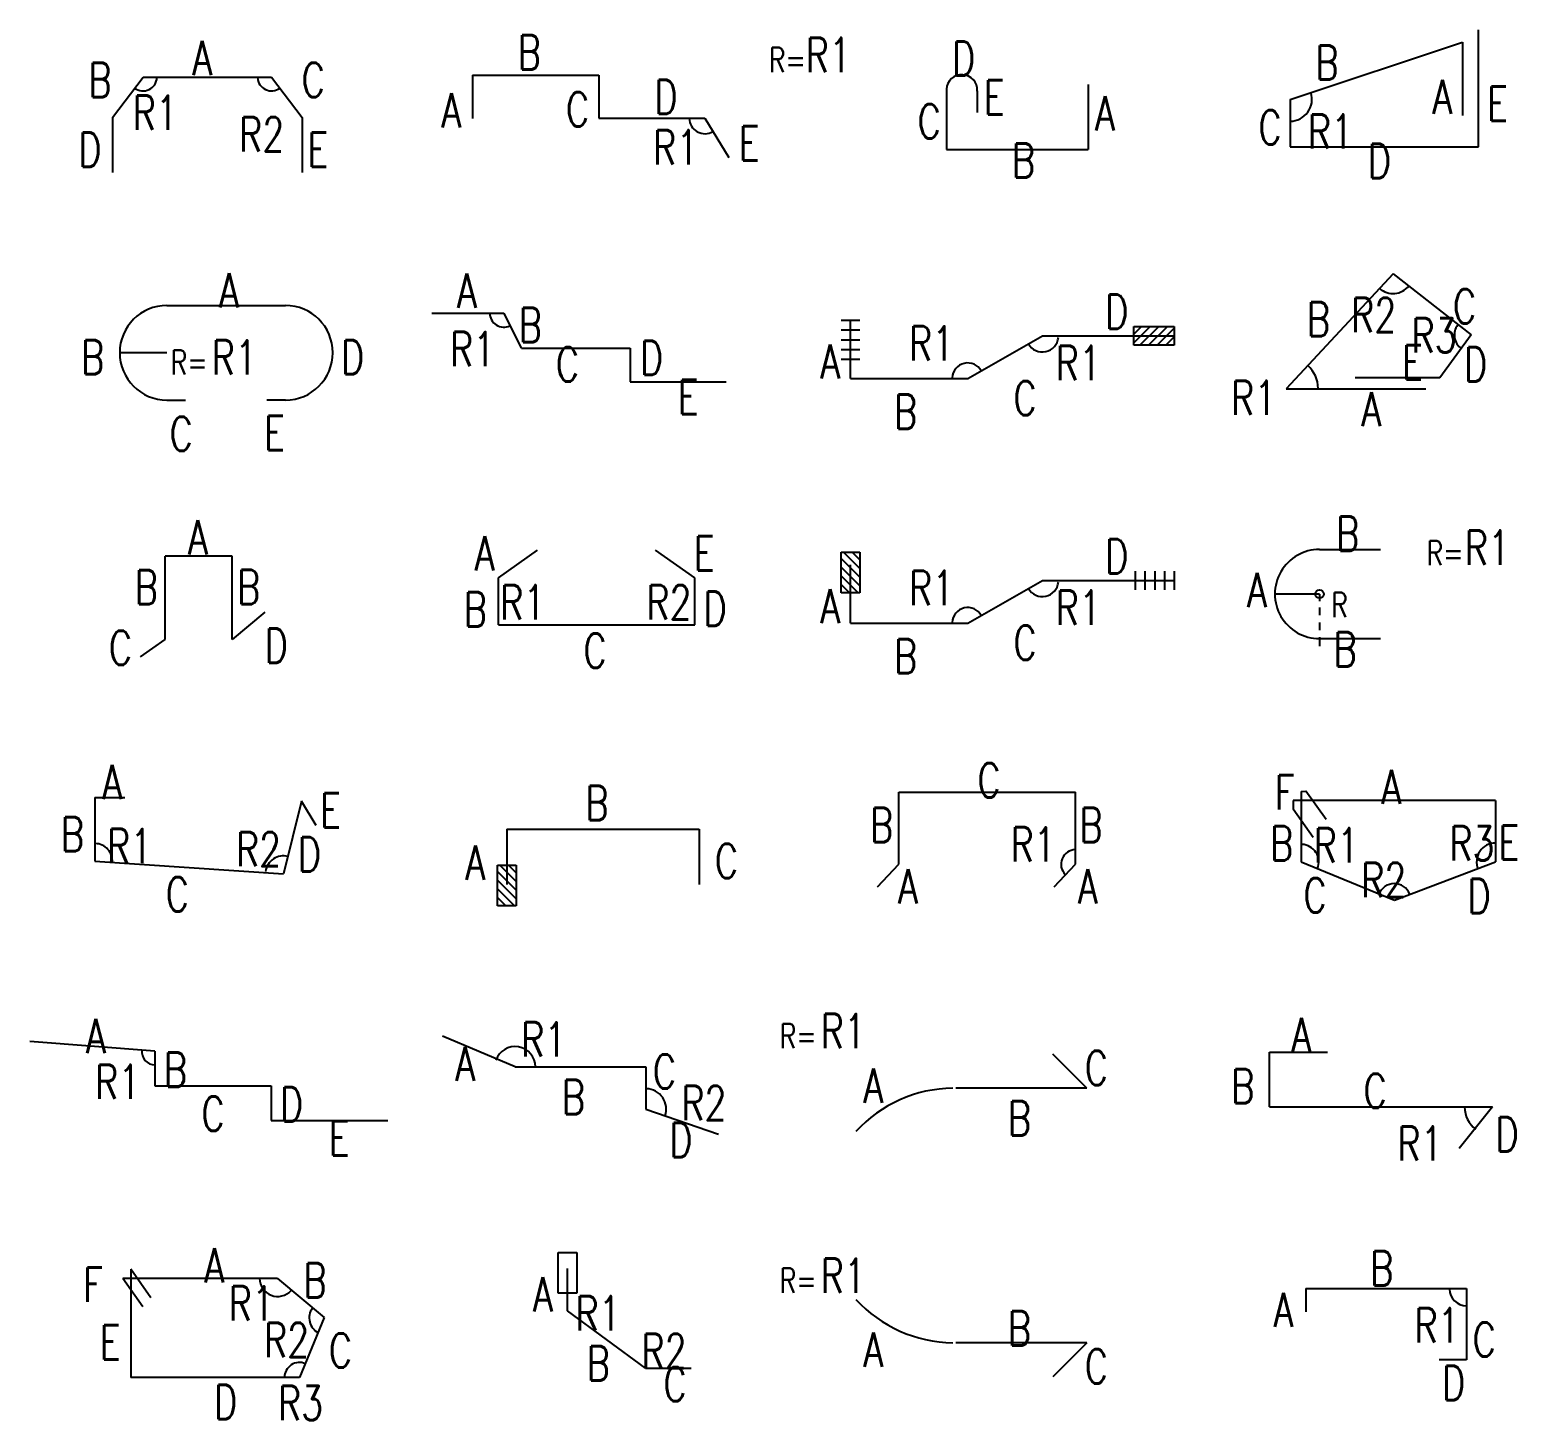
# Model space of a CAD drawing. Header units: millimetres. Extents: x -0.4 to 11.6, y -0.2 to 49.8.
# Drawn here: x 2.832 to 5.873, y 27.808 to 30.651 of the extents above; entities that cross this region are included whole.
import ezdxf
from ezdxf.enums import TextEntityAlignment as Align

# ---------------------------------------------------------------- set-up
doc = ezdxf.new("R2010")
doc.units = ezdxf.units.MM
for name, color, linetype in [('DIM', 7, 'Continuous'), ('SHOP', 2, 'Continuous'), ('TEXT', 3, 'Continuous'), ('TEXTSHOP', 3, 'Continuous')]:
    doc.layers.add(name, color=color, linetype=linetype)
doc.styles.add('ROMANS', font='romans.shx', dxfattribs={"width": 0.75, "bigfont": 'whgtxt.shx'})

# ---------------------------------------------------------------- blocks, each defined once
blk = doc.blocks.new('SSBAR_SHP_457')
at = {"color": 0}
for centre, radius, start, end in [((0.1389, 0.0984), 0.0371, 180.3407, 318.1311), ((0.2376, 0.0177), 0.0341, 144.6427, 242.8283), ((0.1835, -0.1042), 0.0307, 66.6199, 180)]:
    blk.add_arc(centre, radius, start, end, dxfattribs=at)
at = {"layer": 'SHOP', "color": 2}
for p, q in [((-0.1366, 0.0403), (-0.1778, 0.0984)), ((0.1389, 0.0984), (-0.1778, 0.0984)), ((-0.1614, 0.1169), (-0.1614, -0.1042)), ((-0.1202, 0.0588), (-0.1614, 0.1169)), ((0.1389, 0.0984), (0.2338, 0.0182)), ((0.2338, 0.0182), (0.1835, -0.1042)), ((0.1835, -0.1042), (-0.1614, -0.1042))]:
    blk.add_line(p, q, dxfattribs=at)
at = {"layer": 'TEXTSHOP', "color": 4, "style": 'ROMANS', "width": 0.75}
blk.add_attdef('A', text='', height=0.07, dxfattribs=at).set_placement((0.0096, 0.0898), align=Align.CENTER)
for tag, p in [('B', (0.1916, 0.0595)), ('F', (-0.2585, 0.0503)), ('C', (0.2437, -0.084)), ('R3', (0.1395, -0.1916))]:
    blk.add_attdef(tag, p, '', height=0.07, dxfattribs=at)
for tag, p in [('R1', (0.1314, 0.0122)), ('E', (-0.1819, -0.0675)), ('R2', (0.2032, -0.0625)), ('D', (0.0563, -0.1891))]:
    blk.add_attdef(tag, text='', height=0.07, dxfattribs=at).set_placement(p, align=Align.RIGHT)
blk = doc.blocks.new('SSBAR_SHP_458')
at = {"color": 2}
for p, q in [((-0.1118, -0.0081), (0.1255, -0.0081)), ((0.1255, -0.0788), (0.3642, -0.0788))]:
    blk.add_line(p, q, dxfattribs=at)
at = {"color": 0}
blk.add_arc((-0.1123, 0.0612), 0.0264, 171.1078, 270.7414, dxfattribs=at)
at = {"layer": 'SHOP', "color": 2}
for p, q in [((-0.1118, 0.0626), (-0.3678, 0.0823)), ((-0.1118, 0.0626), (-0.1118, -0.0081)), ((0.1255, -0.0081), (0.1255, -0.0788))]:
    blk.add_line(p, q, dxfattribs=at)
at = {"layer": 'TEXTSHOP', "color": 4, "style": 'ROMANS', "width": 0.75}
for tag, p in [('A', (-0.2123, 0.0587)), ('R1', (-0.1419, -0.0349))]:
    blk.add_attdef(tag, text='', height=0.07, dxfattribs=at).set_placement(p, align=Align.RIGHT)
for tag, p in [('B', (-0.0937, -0.0102)), ('D', (0.1436, -0.0809))]:
    blk.add_attdef(tag, p, '', height=0.07, dxfattribs=at)
for tag, p in [('C', (0.0066, -0.1002)), ('E', (0.2651, -0.1506))]:
    blk.add_attdef(tag, text='', height=0.07, dxfattribs=at).set_placement(p, align=Align.CENTER)
blk = doc.blocks.new('SSBAR_SHP_459')
at = {"color": 2}
for p, q in [((-0.2347, 0.0816), (-0.1735, 0.0816)), ((0.2175, 0.0239), (0.1874, 0.0736))]:
    blk.add_line(p, q, dxfattribs=at)
at = {"color": 0}
for centre, radius, start, end in [((-0.2347, -0.0486), 0.0358, 354.4453, 88.993), ((0.1507, -0.0746), 0.0367, 75.4105, 172.7638)]:
    blk.add_arc(centre, radius, start, end, dxfattribs=at)
at = {"layer": 'SHOP', "color": 2}
for p, q in [((-0.2347, 0.0816), (-0.2347, -0.0486)), ((0.1874, 0.0736), (0.1507, -0.0746)), ((-0.2347, -0.0486), (0.1507, -0.0746))]:
    blk.add_line(p, q, dxfattribs=at)
at = {"layer": 'TEXTSHOP', "color": 4, "style": 'ROMANS', "width": 0.75}
for tag, p in [('A', (-0.2194, 0.0779)), ('E', (0.226, 0.0201)), ('R1', (-0.2097, -0.0528)), ('D', (0.1803, -0.07))]:
    blk.add_attdef(tag, p, '', height=0.07, dxfattribs=at)
for tag, p in [('B', (-0.2569, -0.0287)), ('R2', (0.1459, -0.0593)), ('C', (-0.0426, -0.1515))]:
    blk.add_attdef(tag, text='', height=0.07, dxfattribs=at).set_placement(p, align=Align.RIGHT)
blk = doc.blocks.new('SSBAR_SHP_460')
at = {"color": 2}
for p, q in [((0.0456, 0.0744), (-0.0908, 0.0744)), ((0.1128, -0.0396), (0.0456, -0.096)), ((-0.1416, -0.131), (-0.0908, -0.096))]:
    blk.add_line(p, q, dxfattribs=at)
at = {"layer": 'DIM', "color": 2}
for p, q in [((-0.0908, -0.096), (-0.0908, 0.0744)), ((0.0456, -0.096), (0.0456, 0.0744))]:
    blk.add_line(p, q, dxfattribs=at)
at = {"layer": 'TEXT', "color": 4, "style": 'ROMANS', "width": 0.75}
blk.add_attdef('A', text='', height=0.07, dxfattribs=at).set_placement((-0.0241, 0.0781), align=Align.CENTER)
for tag, p in [('B', (-0.1059, -0.0238)), ('C', (-0.1588, -0.1477))]:
    blk.add_attdef(tag, text='', height=0.07, dxfattribs=at).set_placement(p, align=Align.RIGHT)
for tag, p in [('B', (0.0559, -0.0236)), ('D', (0.1123, -0.1431))]:
    blk.add_attdef(tag, p, '', height=0.07, dxfattribs=at)
blk = doc.blocks.new('SSBAR_SHP_461')
at = {"color": 40}
for p, q in [((-0.0873, 0.0871), (0.1549, 0.0871)), ((-0.0873, -0.0096), (-0.184, -0.0096)), ((-0.0873, -0.1064), (-0.0492, -0.1064)), ((0.1549, -0.1064), (0.1168, -0.1064))]:
    blk.add_line(p, q, dxfattribs=at)
at = {"color": 2}
for centre, start, end in [((-0.0873, -0.0096), 90, 270), ((0.1549, -0.0096), 270, 90)]:
    blk.add_arc(centre, 0.0967, start, end, dxfattribs=at)
at = {"layer": 'TEXTSHOP', "color": 3, "style": 'ROMANS', "width": 0.75}
blk.add_text('R=', height=0.05, dxfattribs=at).set_placement((-0.0797, -0.054))
at = {"layer": 'TEXTSHOP', "color": 4, "style": 'ROMANS', "width": 0.75}
blk.add_attdef('A', text='', height=0.07, dxfattribs=at).set_placement((0.0397, 0.083), align=Align.CENTER)
for tag, p in [('B', (-0.2159, -0.0536)), ('D', (0.3156, -0.0536)), ('C', (-0.0347, -0.2103))]:
    blk.add_attdef(tag, text='', height=0.07, dxfattribs=at).set_placement(p, align=Align.RIGHT)
for tag, p in [('R1', (0.0043, -0.054)), ('E', (0.111, -0.2086))]:
    blk.add_attdef(tag, p, '', height=0.07, dxfattribs=at)
blk = doc.blocks.new('SSBAR_SHP_462')
at = {"color": 40}
for p, q in [((-0.1986, -0.0286), (-0.1362, 0.054)), ((0.1263, 0.054), (0.1888, -0.0286))]:
    blk.add_line(p, q, dxfattribs=at)
for centre, start, end in [((-0.1362, 0.054), 232.594, 358.0458), ((0.1263, 0.054), 181.9542, 307.406)]:
    blk.add_arc(centre, 0.0284, start, end, dxfattribs=at)
at = {"layer": 'SHOP', "color": 2}
for p, q in [((-0.1362, 0.054), (0.1263, 0.054)), ((-0.1986, -0.0286), (-0.1986, -0.1411)), ((0.1888, -0.0286), (0.1888, -0.1411))]:
    blk.add_line(p, q, dxfattribs=at)
at = {"layer": 'TEXTSHOP', "color": 4, "style": 'ROMANS', "width": 0.75}
blk.add_attdef('A', text='', height=0.07, dxfattribs=at).set_placement((-0.0153, 0.0581), align=Align.CENTER)
for tag, p in [('B', (-0.2006, 0.0132)), ('R2', (0.1525, -0.0979)), ('D', (-0.2213, -0.1294))]:
    blk.add_attdef(tag, text='', height=0.07, dxfattribs=at).set_placement(p, align=Align.RIGHT)
for tag, p in [('C', (0.188, 0.0132)), ('R1', (-0.1573, -0.054)), ('E', (0.2001, -0.1294))]:
    blk.add_attdef(tag, p, '', height=0.07, dxfattribs=at)
blk = doc.blocks.new('SSBAR_SHP_557')
at = {"color": 40}
for p, q in [((-0.0876, 0.0682), (-0.0876, 0.1511)), ((-0.0876, 0.1511), (-0.0492, 0.1511)), ((-0.0492, 0.1511), (-0.0492, 0.0682)), ((-0.0688, 0.0319), (-0.0688, 0.1183)), ((-0.0492, 0.0682), (-0.0876, 0.0682)), ((0.091, -0.0851), (-0.0688, 0.0319))]:
    blk.add_line(p, q, dxfattribs=at)
at = {"layer": 'SHOP', "color": 2}
blk.add_line((0.091, -0.0851), (0.1842, -0.0851), dxfattribs=at)
at = {"layer": 'TEXTSHOP', "color": 30, "true_color": 0xf8991e, "style": 'ROMANS', "width": 0.75}
for tag, p in [('O1', (-0.0422, 0.1909)), ('T1', (-0.0422, 0.1092))]:
    blk.add_attdef(tag, text='', height=0.05, dxfattribs=at).set_placement(p, align=Align.MIDDLE_LEFT)
blk.add_attdef('COUPLER1', text='', height=0.05, dxfattribs=at).set_placement((-0.1049, 0.1511), align=Align.MIDDLE_RIGHT)
at = {"layer": 'TEXTSHOP', "color": 4, "style": 'ROMANS', "width": 0.75}
for tag, p in [('A', (-0.0987, 0.0307)), ('B', (0.0178, -0.1102))]:
    blk.add_attdef(tag, text='', height=0.07, dxfattribs=at).set_placement(p, align=Align.RIGHT)
for tag, p in [('R1', (-0.0522, -0.008)), ('R2', (0.0827, -0.0851)), ('C', (0.1276, -0.1528))]:
    blk.add_attdef(tag, p, '', height=0.07, dxfattribs=at)
blk = doc.blocks.new('SSBAR_SHP_558')
at = {"color": 2}
blk.add_line((0.0915, -0.0558), (0.2399, -0.1067), dxfattribs=at)
at = {"color": 0}
for centre, radius, start, end in [((-0.1758, 0.0308), 0.0415, 0.001, 160.9062), ((0.0915, -0.0558), 0.0418, 340.584, 88.4844)]:
    blk.add_arc(centre, radius, start, end, dxfattribs=at)
at = {"layer": 'SHOP', "color": 2}
for p, q in [((-0.1758, 0.0308), (-0.3242, 0.0937)), ((-0.1753, 0.0308), (0.0915, 0.0308)), ((0.0915, 0.0308), (0.0915, -0.0558))]:
    blk.add_line(p, q, dxfattribs=at)
at = {"layer": 'TEXTSHOP', "color": 4, "style": 'ROMANS', "width": 0.75}
for tag, p in [('R1', (-0.1632, 0.0518)), ('C', (0.1059, -0.0137)), ('R2', (0.164, -0.0784))]:
    blk.add_attdef(tag, p, '', height=0.07, dxfattribs=at)
for tag, p in [('A', (-0.2574, 0.0019)), ('D', (0.1867, -0.1538))]:
    blk.add_attdef(tag, text='', height=0.07, dxfattribs=at).set_placement(p, align=Align.RIGHT)
blk.add_attdef('B', text='', height=0.07, dxfattribs=at).set_placement((-0.0565, -0.0661), align=Align.CENTER)
blk = doc.blocks.new('SSBAR_SHP_559')
at = {"color": 40}
for p, q in [((-0.2117, -0.0571), (-0.1734, -0.0571)), ((-0.2117, -0.1401), (-0.2117, -0.0571)), ((-0.2068, -0.0571), (-0.1734, -0.0906)), ((-0.1891, -0.0571), (-0.1734, -0.0729)), ((-0.1734, -0.0571), (-0.1734, -0.1401)), ((-0.2117, -0.0699), (-0.1734, -0.1083)), ((-0.2117, -0.0876), (-0.1734, -0.1259)), ((-0.2117, -0.1053), (-0.1769, -0.1401)), ((-0.2117, -0.123), (-0.1945, -0.1401)), ((-0.1734, -0.1401), (-0.2117, -0.1401))]:
    blk.add_line(p, q, dxfattribs=at)
at = {"layer": 'SHOP', "color": 2}
for p, q in [((-0.1925, 0.0163), (0.2002, 0.0163)), ((-0.1925, 0.0163), (-0.1925, -0.0963)), ((0.2002, 0.0163), (0.2002, -0.0963))]:
    blk.add_line(p, q, dxfattribs=at)
at = {"layer": 'TEXTSHOP', "color": 4, "style": 'ROMANS', "width": 0.75}
blk.add_attdef('B', text='', height=0.07, dxfattribs=at).set_placement((-0.0086, 0.0349), align=Align.CENTER)
blk.add_attdef('A', text='', height=0.07, dxfattribs=at).set_placement((-0.2367, -0.057), align=Align.RIGHT)
blk.add_attdef('C', (0.2327, -0.0835), '', height=0.07, dxfattribs=at)
at = {"layer": 'TEXTSHOP', "color": 30, "true_color": 0xf8991e, "style": 'ROMANS', "width": 0.75}
for tag, p in [('O1', (-0.1664, -0.0588)), ('T1', (-0.1664, -0.1405))]:
    blk.add_attdef(tag, text='', height=0.05, dxfattribs=at).set_placement(p, align=Align.MIDDLE_LEFT)
blk.add_attdef('COUPLER1', text='', height=0.05, dxfattribs=at).set_placement((-0.229, -0.0986), align=Align.MIDDLE_RIGHT)
blk = doc.blocks.new('SSBAR_SHP_560')
at = {"color": 2}
for p, q in [((-0.2096, 0.0305), (-0.1296, 0.087)), ((0.1914, 0.0305), (0.1114, 0.087)), ((-0.2096, -0.066), (-0.2096, 0.0305)), ((0.1914, -0.066), (0.1914, 0.0305))]:
    blk.add_line(p, q, dxfattribs=at)
at = {"layer": 'SHOP', "color": 2}
blk.add_line((-0.2096, -0.066), (0.1914, -0.066), dxfattribs=at)
at = {"layer": 'TEXTSHOP', "color": 4, "style": 'ROMANS', "width": 0.75}
for tag, p in [('A', (-0.2174, 0.0455)), ('B', (-0.2334, -0.0688)), ('R2', (0.1849, -0.0546))]:
    blk.add_attdef(tag, text='', height=0.07, dxfattribs=at).set_placement(p, align=Align.RIGHT)
for tag, p in [('E', (0.1897, 0.0455)), ('R1', (-0.2061, -0.0546)), ('D', (0.2095, -0.0677))]:
    blk.add_attdef(tag, p, '', height=0.07, dxfattribs=at)
blk.add_attdef('C', text='', height=0.07, dxfattribs=at).set_placement((-0.0125, -0.1536), align=Align.CENTER)
blk = doc.blocks.new('SSBAR_SHP_561')
at = {"color": 2}
for p, q in [((0.0595, -0.0004), (0.0595, -0.0693)), ((0.0595, -0.0693), (0.2554, -0.0693))]:
    blk.add_line(p, q, dxfattribs=at)
at = {"color": 0}
blk.add_arc((-0.1989, 0.0716), 0.0288, 179.9469, 296.1324, dxfattribs=at)
at = {"layer": 'SHOP', "color": 2}
for p, q in [((-0.3459, 0.0716), (-0.1989, 0.0716)), ((-0.1989, 0.0716), (-0.163, -0.0004)), ((-0.1626, -0.0004), (0.0595, -0.0004))]:
    blk.add_line(p, q, dxfattribs=at)
at = {"layer": 'TEXTSHOP', "color": 4, "style": 'ROMANS', "width": 0.75}
for tag, p in [('A', (-0.2743, 0.0822)), ('C', (-0.0687, -0.0684)), ('E', (0.1785, -0.1348))]:
    blk.add_attdef(tag, text='', height=0.07, dxfattribs=at).set_placement(p, align=Align.CENTER)
for tag, p in [('B', (-0.1681, 0.0122)), ('D', (0.0795, -0.055))]:
    blk.add_attdef(tag, p, '', height=0.07, dxfattribs=at)
blk.add_attdef('R1', text='', height=0.07, dxfattribs=at).set_placement((-0.2165, -0.0371), align=Align.RIGHT)
blk = doc.blocks.new('SSBAR_SHP_562')
at = {"color": 2}
for p, q in [((-0.0045, 0.0581), (-0.0045, -0.0301)), ((-0.0045, -0.0301), (0.2118, -0.0301)), ((0.2118, -0.0301), (0.2613, -0.1105))]:
    blk.add_line(p, q, dxfattribs=at)
at = {"color": 0}
blk.add_arc((0.2123, -0.0298), 0.032, 181.1755, 300.1299, dxfattribs=at)
at = {"layer": 'SHOP', "color": 2}
for q in [(-0.0045, 0.0581), (-0.2629, -0.0304)]:
    blk.add_line((-0.2629, 0.0581), q, dxfattribs=at)
at = {"layer": 'TEXTSHOP', "color": 4, "style": 'ROMANS', "width": 0.75}
for tag, p in [('B', (-0.1466, 0.0696)), ('D', (0.1327, -0.0215))]:
    blk.add_attdef(tag, text='', height=0.07, dxfattribs=at).set_placement(p, align=Align.CENTER)
for tag, p in [('A', (-0.2858, -0.0492)), ('C', (-0.0244, -0.047)), ('R1', (0.1987, -0.1245))]:
    blk.add_attdef(tag, text='', height=0.07, dxfattribs=at).set_placement(p, align=Align.RIGHT)
blk.add_attdef('E', (0.2814, -0.1164), '', height=0.07, dxfattribs=at)
blk = doc.blocks.new('SSBAR_SHP_657')
at = {"color": 2}
for q in [(-0.0748, -0.0331), (0.1237, -0.1028)]:
    blk.add_line((0.1933, -0.0331), q, dxfattribs=at)
blk.add_arc((-0.078, 0.2393), 0.2724, 222.4619, 269.357, dxfattribs=at)
at = {"layer": 'TEXTSHOP', "style": 'ROMANS', "width": 0.75}
blk.add_text('R=', height=0.05, dxfattribs=at).set_placement((-0.4346, 0.0689))
at = {"layer": 'TEXTSHOP', "color": 4, "style": 'ROMANS', "width": 0.75}
for tag, p in [('R1', (-0.3509, 0.0689)), ('C', (0.1888, -0.1166))]:
    blk.add_attdef(tag, p, '', height=0.07, dxfattribs=at)
blk.add_attdef('B', text='', height=0.07, dxfattribs=at).set_placement((0.0553, -0.0388), align=Align.CENTER)
blk.add_attdef('A', text='', height=0.07, dxfattribs=at).set_placement((-0.2231, -0.0823), align=Align.RIGHT)
blk = doc.blocks.new('SSBAR_SHP_658')
at = {"color": 2}
for q in [(0.1237, 0.0567), (-0.0748, -0.013)]:
    blk.add_line((0.1933, -0.013), q, dxfattribs=at)
blk.add_arc((-0.078, -0.2853), 0.2724, 90.643, 137.5381, dxfattribs=at)
at = {"layer": 'TEXTSHOP', "style": 'ROMANS', "width": 0.75}
blk.add_text('R=', height=0.05, dxfattribs=at).set_placement((-0.4346, 0.0689))
at = {"layer": 'TEXTSHOP', "color": 4, "style": 'ROMANS', "width": 0.75}
for tag, p in [('R1', (-0.3509, 0.0689)), ('C', (0.1888, -0.0065))]:
    blk.add_attdef(tag, p, '', height=0.07, dxfattribs=at)
blk.add_attdef('A', text='', height=0.07, dxfattribs=at).set_placement((-0.2231, -0.0427), align=Align.RIGHT)
blk.add_attdef('B', text='', height=0.07, dxfattribs=at).set_placement((0.0553, -0.1093), align=Align.CENTER)
blk = doc.blocks.new('SSBAR_SHP_659')
at = {"color": 2}
for p, q in [((-0.2351, -0.1015), (-0.1914, -0.0551)), ((0.1262, -0.1015), (0.17, -0.0551))]:
    blk.add_line(p, q, dxfattribs=at)
blk.add_arc((0.17, -0.0551), 0.0298, 90.8143, 224.4662, dxfattribs=at)
at = {"layer": 'SHOP', "color": 2}
for p, q in [((-0.1914, -0.0551), (-0.1914, 0.0925)), ((-0.1914, 0.0925), (0.17, 0.0925)), ((0.17, -0.0551), (0.17, 0.0925))]:
    blk.add_line(p, q, dxfattribs=at)
at = {"layer": 'TEXTSHOP', "color": 4, "style": 'ROMANS', "width": 0.75}
blk.add_attdef('C', text='', height=0.07, dxfattribs=at).set_placement((-0.0071, 0.0816), align=Align.CENTER)
for tag, p in [('B', (-0.203, -0.01)), ('R1', (0.1294, -0.0494))]:
    blk.add_attdef(tag, text='', height=0.07, dxfattribs=at).set_placement(p, align=Align.RIGHT)
for tag, p in [('B', (0.1778, -0.01)), ('A', (-0.1927, -0.1352)), ('A', (0.1748, -0.1352))]:
    blk.add_attdef(tag, p, '', height=0.07, dxfattribs=at)
blk = doc.blocks.new('SSBAR_SHP_660')
at = {"color": 40}
for p, q in [((-0.3091, -0.0002), (-0.3091, 0.0827)), ((-0.3091, 0.0827), (-0.2707, 0.0827)), ((-0.3091, 0.0699), (-0.2707, 0.0316)), ((-0.3042, 0.0827), (-0.2707, 0.0493)), ((-0.2865, 0.0827), (-0.2707, 0.067)), ((-0.2707, 0.0827), (-0.2707, -0.0002)), ((-0.3091, 0.0522), (-0.2707, 0.0139)), ((-0.3091, 0.0346), (-0.2742, -0.0002)), ((0.2918, 0.0441), (0.2918, 0.0058)), ((0.3118, 0.0441), (0.3118, 0.0058)), ((0.3318, 0.0441), (0.3318, 0.0058)), ((0.3518, 0.0441), (0.3518, 0.0058)), ((0.3718, 0.0441), (0.3718, 0.0058)), ((-0.3091, 0.0169), (-0.2919, -0.0002)), ((-0.2707, -0.0002), (-0.3091, -0.0002))]:
    blk.add_line(p, q, dxfattribs=at)
at = {"color": 2}
for p, q in [((-0.2899, -0.062), (-0.2899, 0.0571)), ((-0.0505, -0.062), (0.1024, 0.0251)), ((0.1024, 0.0251), (0.3718, 0.025))]:
    blk.add_line(p, q, dxfattribs=at)
at = {"color": 0}
for centre, radius, start, end in [((0.1022, 0.0247), 0.0327, 209.2606, 354.7734), ((-0.0505, -0.062), 0.0316, 28.7546, 177.8836)]:
    blk.add_arc(centre, radius, start, end, dxfattribs=at)
at = {"layer": 'SHOP', "color": 2}
blk.add_line((-0.2899, -0.062), (-0.0505, -0.062), dxfattribs=at)
at = {"layer": 'TEXTSHOP', "color": 30, "true_color": 0xf8991e, "style": 'ROMANS', "width": 0.75}
for tag, p in [('O1', (-0.2637, 0.081)), ('T1', (-0.2637, -0.0007))]:
    blk.add_attdef(tag, text='', height=0.05, dxfattribs=at).set_placement(p, align=Align.MIDDLE_LEFT)
at = {"layer": 'TEXTSHOP', "color": 4, "style": 'ROMANS', "width": 0.75}
for tag, p in [('D', (0.1389, 0.0395)), ('B', (-0.1777, -0.1648))]:
    blk.add_attdef(tag, text='', height=0.07, dxfattribs=at).set_placement(p, align=Align.CENTER)
at = {"layer": 'TEXTSHOP', "color": 30, "true_color": 0xf8991e, "style": 'ROMANS', "width": 0.75}
blk.add_attdef('COUPLER2', text='', height=0.05, dxfattribs=at).set_placement((0.3863, 0.0993), align=Align.TOP_CENTER)
blk.add_attdef('COUPLER1', text='', height=0.05, dxfattribs=at).set_placement((-0.3263, 0.0412), align=Align.MIDDLE_RIGHT)
at = {"layer": 'TEXTSHOP', "color": 4, "style": 'ROMANS', "width": 0.75}
for tag, p in [('R1', (-0.0376, -0.0253)), ('A', (-0.3112, -0.0625))]:
    blk.add_attdef(tag, text='', height=0.07, dxfattribs=at).set_placement(p, align=Align.RIGHT)
for tag, p in [('R1', (0.1296, -0.0654)), ('C', (0.043, -0.1374))]:
    blk.add_attdef(tag, p, '', height=0.07, dxfattribs=at)
blk = doc.blocks.new('SSBAR_SHP_661')
at = {"color": 40}
for p, q in [((-0.3091, 0.0571), (-0.2707, 0.0571)), ((-0.3091, 0.0371), (-0.2707, 0.0371)), ((0.2888, 0.0284), (0.3046, 0.0441)), ((0.2888, 0.0107), (0.3223, 0.0441)), ((0.2888, 0.0441), (0.3718, 0.0441)), ((0.2888, 0.0058), (0.2888, 0.0441)), ((0.3016, 0.0058), (0.3399, 0.0441)), ((0.3193, 0.0058), (0.3576, 0.0441)), ((0.337, 0.0058), (0.3718, 0.0406)), ((0.3718, 0.0441), (0.3718, 0.0058)), ((-0.3091, 0.0171), (-0.2707, 0.0171)), ((0.3718, 0.0058), (0.2888, 0.0058)), ((0.3546, 0.0058), (0.3718, 0.0229)), ((-0.3091, -0.0029), (-0.2707, -0.0029)), ((-0.3091, -0.0229), (-0.2707, -0.0229))]:
    blk.add_line(p, q, dxfattribs=at)
at = {"color": 2}
for p, q in [((-0.2899, -0.062), (-0.2899, 0.0571)), ((-0.0505, -0.062), (0.1024, 0.0251)), ((0.1024, 0.0251), (0.3718, 0.025))]:
    blk.add_line(p, q, dxfattribs=at)
at = {"color": 0}
for centre, radius, start, end in [((0.1022, 0.0247), 0.0327, 209.2606, 354.7734), ((-0.0505, -0.062), 0.0316, 28.7546, 177.8836)]:
    blk.add_arc(centre, radius, start, end, dxfattribs=at)
at = {"layer": 'SHOP', "color": 2}
blk.add_line((-0.2899, -0.062), (-0.0505, -0.062), dxfattribs=at)
at = {"layer": 'TEXTSHOP', "color": 30, "true_color": 0xf8991e, "style": 'ROMANS', "width": 0.75}
blk.add_attdef('COUPLER1', text='', height=0.05, dxfattribs=at).set_placement((-0.2899, 0.0713), align=Align.BOTTOM_CENTER)
at = {"layer": 'TEXTSHOP', "color": 4, "style": 'ROMANS', "width": 0.75}
for tag, p in [('D', (0.1618, 0.0395)), ('B', (-0.1777, -0.1648))]:
    blk.add_attdef(tag, text='', height=0.07, dxfattribs=at).set_placement(p, align=Align.CENTER)
at = {"layer": 'TEXTSHOP', "color": 30, "true_color": 0xf8991e, "style": 'ROMANS', "width": 0.75}
for tag, p in [('T2', (0.3255, 0.0518)), ('O2', (0.4084, 0.0518))]:
    blk.add_attdef(tag, text='', height=0.05, dxfattribs=at).set_placement(p, align=Align.CENTER)
at = {"layer": 'TEXTSHOP', "color": 4, "style": 'ROMANS', "width": 0.75}
for tag, p in [('R1', (-0.0782, -0.0253)), ('A', (-0.3112, -0.0625))]:
    blk.add_attdef(tag, text='', height=0.07, dxfattribs=at).set_placement(p, align=Align.RIGHT)
for tag, p in [('R1', (0.1213, -0.0654)), ('C', (0.043, -0.1374))]:
    blk.add_attdef(tag, p, '', height=0.07, dxfattribs=at)
at = {"layer": 'TEXTSHOP', "color": 30, "true_color": 0xf8991e, "style": 'ROMANS', "width": 0.75}
blk.add_attdef('COUPLER2', text='', height=0.05, dxfattribs=at).set_placement((0.4155, -0.0018), align=Align.TOP_CENTER)
blk = doc.blocks.new('SSBAR_SHP_662')
at = {"color": 2}
blk.add_line((-0.031, 0.0255), (-0.031, -0.0186), dxfattribs=at)
blk.add_arc((-0.0625, 0.0272), 0.0316, 356.8422, 176.8422, dxfattribs=at)
at = {"layer": 'SHOP', "color": 2}
for p, q in [((0.196, 0.0388), (0.196, -0.0941)), ((-0.094, 0.0289), (-0.094, -0.0941)), ((-0.094, -0.0941), (0.196, -0.0941))]:
    blk.add_line(p, q, dxfattribs=at)
at = {"layer": 'TEXTSHOP', "style": 'ROMANS', "width": 0.75}
blk.add_text('R=', height=0.05, dxfattribs=at).set_placement((-0.4569, 0.0643))
at = {"layer": 'TEXTSHOP', "color": 4, "style": 'ROMANS', "width": 0.75}
for tag, p in [('R1', (-0.3815, 0.0643)), ('E', (-0.0176, -0.0226)), ('A', (0.2101, -0.0552))]:
    blk.add_attdef(tag, p, '', height=0.07, dxfattribs=at)
for tag, p in [('D', (-0.0591, 0.057)), ('B', (0.0634, -0.1516))]:
    blk.add_attdef(tag, text='', height=0.07, dxfattribs=at).set_placement(p, align=Align.CENTER)
blk.add_attdef('C', text='', height=0.07, dxfattribs=at).set_placement((-0.1056, -0.0715), align=Align.RIGHT)
blk = doc.blocks.new('SSBAR_SHP_757')
at = {"color": 2}
for p, q in [((-0.1591, 0.0775), (-0.1591, 0.0301)), ((0.1691, 0.0775), (0.1691, -0.0679)), ((0.1691, -0.0679), (0.1134, -0.0679))]:
    blk.add_line(p, q, dxfattribs=at)
at = {"color": 0}
blk.add_arc((0.1691, 0.0775), 0.0351, 181.8115, 269.4943, dxfattribs=at)
at = {"layer": 'SHOP', "color": 2}
blk.add_line((-0.1591, 0.0775), (0.1691, 0.0775), dxfattribs=at)
at = {"layer": 'TEXTSHOP', "color": 4, "style": 'ROMANS', "width": 0.75}
for tag, p in [('B', (-0.0041, 0.084)), ('D', (0.1429, -0.1503))]:
    blk.add_attdef(tag, text='', height=0.07, dxfattribs=at).set_placement(p, align=Align.CENTER)
for tag, p in [('A', (-0.1848, -0.0009)), ('R1', (0.1551, -0.0324))]:
    blk.add_attdef(tag, text='', height=0.07, dxfattribs=at).set_placement(p, align=Align.RIGHT)
blk.add_attdef('C', (0.1816, -0.0616), '', height=0.07, dxfattribs=at)
blk = doc.blocks.new('SSBAR_SHP_758')
at = {"color": 2}
blk.add_line((-0.2339, 0.0609), (-0.1151, 0.0609), dxfattribs=at)
at = {"color": 40}
blk.add_arc((0.222, -0.0513), 0.0568, 179.7694, 233.2738, dxfattribs=at)
at = {"layer": 'SHOP', "color": 2}
for p, q in [((-0.2339, -0.0513), (-0.2339, 0.0609)), ((-0.2339, -0.0513), (0.222, -0.0513)), ((0.222, -0.0513), (0.1541, -0.136))]:
    blk.add_line(p, q, dxfattribs=at)
at = {"layer": 'TEXTSHOP', "color": 4, "style": 'ROMANS', "width": 0.75}
for tag, p in [('A', (-0.1684, 0.061)), ('C', (-0.0177, -0.0533))]:
    blk.add_attdef(tag, text='', height=0.07, dxfattribs=at).set_placement(p, align=Align.CENTER)
for tag, p in [('B', (-0.2646, -0.0437)), ('R1', (0.1202, -0.161))]:
    blk.add_attdef(tag, text='', height=0.07, dxfattribs=at).set_placement(p, align=Align.RIGHT)
blk.add_attdef('D', (0.2284, -0.1421), '', height=0.07, dxfattribs=at)
blk = doc.blocks.new('SSBAR_SHP_759')
at = {"color": 2}
for p, q in [((0.2285, 0.0752), (0.2285, -0.0505)), ((-0.169, -0.0505), (0.0216, -0.1286)), ((0.0216, -0.1286), (0.2285, -0.0505))]:
    blk.add_line(p, q, dxfattribs=at)
at = {"color": 40}
for centre, radius, start, end in [((-0.169, -0.0505), 0.0361, 338.2173, 87.4629), ((0.2285, -0.0505), 0.0388, 90, 202.5986), ((0.0216, -0.1286), 0.0339, 21.8715, 158.5617)]:
    blk.add_arc(centre, radius, start, end, dxfattribs=at)
at = {"layer": 'SHOP', "color": 2}
for p, q in [((-0.169, 0.0937), (-0.1591, 0.0945)), ((-0.169, 0.0937), (-0.169, -0.0505)), ((-0.118, 0.0364), (-0.1591, 0.0945)), ((-0.1854, 0.0752), (-0.1854, 0.0576)), ((0.2285, 0.0752), (-0.1854, 0.0752)), ((-0.1443, -0.0005), (-0.1854, 0.0576))]:
    blk.add_line(p, q, dxfattribs=at)
at = {"layer": 'TEXTSHOP', "color": 4, "style": 'ROMANS', "width": 0.75}
for tag, p in [('F', (-0.1821, 0.0568)), ('B', (-0.1853, -0.0476)), ('R3', (0.2262, -0.0475)), ('C', (-0.1171, -0.1537))]:
    blk.add_attdef(tag, text='', height=0.07, dxfattribs=at).set_placement(p, align=Align.RIGHT)
blk.add_attdef('A', text='', height=0.07, dxfattribs=at).set_placement((0.0155, 0.0681), align=Align.CENTER)
for tag, p in [('R1', (-0.143, -0.0513)), ('E', (0.2345, -0.0457)), ('R2', (-0.0462, -0.1221)), ('D', (0.1713, -0.155))]:
    blk.add_attdef(tag, p, '', height=0.07, dxfattribs=at)
blk = doc.blocks.new('SSBAR_SHP_760')
at = {"color": 40}
for p, q in [((-0.1314, 0.0884), (-0.0067, 0.0884)), ((-0.1314, -0.094), (-0.0067, -0.094))]:
    blk.add_line(p, q, dxfattribs=at)
at = {"color": 0}
for p, q in [((-0.1314, -0.0028), (-0.2226, -0.0028)), ((-0.1314, -0.0028), (-0.1314, -0.0174)), ((-0.1314, -0.0305), (-0.1314, -0.0458)), ((-0.1314, -0.0611), (-0.1314, -0.0764)), ((-0.1314, -0.091), (-0.1314, -0.1093))]:
    blk.add_line(p, q, dxfattribs=at)
at = {"color": 2}
blk.add_circle((-0.1314, -0.0028), 0.00875, dxfattribs=at)
blk.add_arc((-0.1314, -0.0028), 0.0912, 90, 270.0005, dxfattribs=at)
at = {"layer": 'TEXTSHOP', "color": 3, "style": 'ROMANS', "width": 0.75}
for s, p in [('R=', (0.0875, 0.0562)), ('R', (-0.1074, -0.0499))]:
    blk.add_text(s, height=0.05, dxfattribs=at).set_placement(p)
at = {"layer": 'TEXTSHOP', "color": 4, "style": 'ROMANS', "width": 0.75}
for p in [(-0.0738, 0.0856), (-0.079, -0.1506)]:
    blk.add_attdef('B', text='', height=0.07, dxfattribs=at).set_placement(p, align=Align.CENTER)
blk.add_attdef('R1', (0.1657, 0.0571), '', height=0.07, dxfattribs=at)
blk.add_attdef('A', text='', height=0.07, dxfattribs=at).set_placement((-0.2387, -0.0294), align=Align.RIGHT)
blk = doc.blocks.new('SSBAR_SHP_761')
at = {"color": 40}
blk.add_line((0.1146, -0.0608), (-0.0587, -0.0608), dxfattribs=at)
for centre, radius, start, end in [((0.1789, 0.027), 0.0346, 144.2374, 234.329), ((-0.1994, -0.0833), 0.0651, 0.8507, 47.0225)]:
    blk.add_arc(centre, radius, start, end, dxfattribs=at)
at = {"layer": 'DIM', "color": 7}
blk.add_arc((0.0189, 0.1524), 0.0409, 228.1293, 321.925, dxfattribs=at)
at = {"layer": 'SHOP', "color": 2}
for p, q in [((0.0192, 0.1517), (-0.1994, -0.0833)), ((0.0192, 0.1517), (0.1789, 0.027)), ((0.1789, 0.027), (0.1146, -0.0608)), ((-0.1994, -0.0833), (0.0858, -0.0833))]:
    blk.add_line(p, q, dxfattribs=at)
at = {"layer": 'TEXTSHOP', "color": 4, "style": 'ROMANS', "width": 0.75}
for tag, p in [('B', (-0.11, 0.024)), ('R3', (0.149, -0.0089)), ('E', (0.0805, -0.0641)), ('R1', (-0.2198, -0.1368))]:
    blk.add_attdef(tag, text='', height=0.07, dxfattribs=at).set_placement(p, align=Align.RIGHT)
for tag, p in [('R2', (-0.0667, 0.0324)), ('C', (0.1415, 0.0503)), ('D', (0.1639, -0.0683))]:
    blk.add_attdef(tag, p, '', height=0.07, dxfattribs=at)
blk.add_attdef('A', text='', height=0.07, dxfattribs=at).set_placement((-0.0253, -0.1599), align=Align.CENTER)
blk = doc.blocks.new('SSBAR_SHP_762')
at = {"color": 40}
blk.add_line((0.1607, 0.1251), (0.1607, -0.0245), dxfattribs=at)
at = {"color": 2}
blk.add_line((0.1934, -0.0889), (0.1934, 0.1507), dxfattribs=at)
at = {"color": 40}
blk.add_arc((-0.1914, 0.0084), 0.0446, 270, 17.9866, dxfattribs=at)
at = {"layer": 'SHOP', "color": 2}
for p, q in [((-0.1914, 0.0084), (0.1607, 0.1251)), ((-0.1914, 0.0084), (-0.1914, -0.0889)), ((-0.1914, -0.0889), (0.1934, -0.0889))]:
    blk.add_line(p, q, dxfattribs=at)
at = {"layer": 'TEXTSHOP', "color": 4, "style": 'ROMANS', "width": 0.75}
for tag, p in [('B', (-0.0927, 0.0487)), ('A', (0.14, -0.0215)), ('C', (-0.209, -0.0838))]:
    blk.add_attdef(tag, text='', height=0.07, dxfattribs=at).set_placement(p, align=Align.RIGHT)
for tag, p in [('E', (0.2114, -0.0352)), ('R1', (-0.1551, -0.0923))]:
    blk.add_attdef(tag, p, '', height=0.07, dxfattribs=at)
blk.add_attdef('D', text='', height=0.07, dxfattribs=at).set_placement((-0.0089, -0.1525), align=Align.CENTER)

msp = doc.modelspace()

# ---------------------------------------------------------------- block references
for name, p, values in [('SSBAR_SHP_762', (5.6, 30.5), {'A': 'A', 'R1': 'R1', 'D': 'D', 'C': 'C', 'E': 'E', 'B': 'B'}), ('SSBAR_SHP_462', (3.2, 30.5), {'R2': 'R2', 'R1': 'R1', 'C': 'C', 'E': 'E', 'B': 'B', 'A': 'A', 'D': 'D'}), ('SSBAR_SHP_562', (4, 30.5), {'E': 'E', 'R1': 'R1', 'C': 'C', 'D': 'D', 'B': 'B', 'A': 'A'}), ('SSBAR_SHP_662', (4.8, 30.5), {'E': 'E', 'R1': 'R1', 'D': 'D', 'C': 'C', 'A': 'A', 'B': 'B'}), ('SSBAR_SHP_461', (3.2, 30), {'R1': 'R1', 'E': 'E', 'C': 'C', 'A': 'A', 'D': 'D', 'B': 'B'}), ('SSBAR_SHP_561', (4, 30), {'R1': 'R1', 'E': 'E', 'C': 'C', 'D': 'D', 'B': 'B', 'A': 'A'}), ('SSBAR_SHP_761', (5.6, 30), {'E': 'E', 'R3': 'R3', 'C': 'C', 'D': 'D', 'B': 'B', 'R1': 'R1', 'R2': 'R2', 'A': 'A'}), ('SSBAR_SHP_560', (4, 29.5), {'E': 'E', 'R2': 'R2', 'R1': 'R1', 'C': 'C', 'D': 'D', 'B': 'B', 'A': 'A'}), ('SSBAR_SHP_459', (3.2, 29), {'D': 'D', 'A': 'A', 'R2': 'R2', 'R1': 'R1', 'B': 'B', 'E': 'E', 'C': 'C'}), ('SSBAR_SHP_759', (5.6, 29), {'R3': 'R3', 'R2': 'R2', 'R1': 'R1', 'D': 'D', 'C': 'C', 'E': 'E', 'A': 'A', 'B': 'B', 'F': 'F'}), ('SSBAR_SHP_458', (3.2, 28.5), {'E': 'E', 'C': 'C', 'D': 'D', 'R1': 'R1', 'B': 'B', 'A': 'A'}), ('SSBAR_SHP_558', (4, 28.5), {'R2': 'R2', 'D': 'D', 'R1': 'R1', 'C': 'C', 'B': 'B', 'A': 'A'}), ('SSBAR_SHP_658', (4.8, 28.5), {'C': 'C', 'B': 'B', 'A': 'A', 'R1': 'R1'}), ('SSBAR_SHP_758', (5.6, 28.5), {'A': 'A', 'B': 'B', 'R1': 'R1', 'D': 'D', 'C': 'C'}), ('SSBAR_SHP_457', (3.2, 28), {'R3': 'R3', 'R2': 'R2', 'R1': 'R1', 'B': 'B', 'C': 'C', 'F': 'F', 'D': 'D', 'A': 'A', 'E': 'E'}), ('SSBAR_SHP_557', (4, 28), {'C': 'C', 'R2': 'R2', 'R1': 'R1', 'B': 'B', 'A': 'A'}), ('SSBAR_SHP_657', (4.8, 28), {'C': 'C', 'B': 'B', 'A': 'A', 'R1': 'R1'}), ('SSBAR_SHP_757', (5.6, 28), {'A': 'A', 'D': 'D', 'C': 'C', 'R1': 'R1', 'B': 'B'})]:
    msp.add_blockref(name, p).add_auto_attribs(values)
ref = msp.add_blockref('SSBAR_SHP_661', (4.8, 30))
ref.add_attrib('R1', 'R1', dxfattribs={"layer": 'TEXTSHOP', "color": 4, "height": 0.07, "style": 'ROMANS', "width": 0.75}).set_placement((4.7218, 29.9747), align=Align.RIGHT)
ref.add_attrib('C', 'C', (4.843, 29.8626), dxfattribs={"layer": 'TEXTSHOP', "color": 4, "height": 0.07, "style": 'ROMANS', "width": 0.75})
ref.add_attrib('R1', 'R1', (4.9296, 29.9346), dxfattribs={"layer": 'TEXTSHOP', "color": 4, "height": 0.07, "style": 'ROMANS', "width": 0.75})
ref.add_attrib('D', 'D', dxfattribs={"layer": 'TEXTSHOP', "color": 4, "height": 0.07, "style": 'ROMANS', "width": 0.75}).set_placement((5.0542, 30.0395), align=Align.CENTER)
ref.add_attrib('B', 'B', dxfattribs={"layer": 'TEXTSHOP', "color": 4, "height": 0.07, "style": 'ROMANS', "width": 0.75}).set_placement((4.6223, 29.8352), align=Align.CENTER)
ref.add_attrib('A', 'A', dxfattribs={"layer": 'TEXTSHOP', "color": 4, "height": 0.07, "style": 'ROMANS', "width": 0.75}).set_placement((4.4888, 29.9375), align=Align.RIGHT)
ref = msp.add_blockref('SSBAR_SHP_460', (3.2, 29.5))
ref.add_attrib('A', 'A', dxfattribs={"layer": 'TEXT', "color": 4, "height": 0.07, "style": 'ROMANS', "width": 0.75}).set_placement((3.1759, 29.5781), align=Align.CENTER)
ref.add_attrib('B', 'B', (3.2559, 29.4764), dxfattribs={"layer": 'TEXT', "color": 4, "height": 0.07, "style": 'ROMANS', "width": 0.75})
ref.add_attrib('D', 'D', (3.3123, 29.3569), dxfattribs={"layer": 'TEXT', "color": 4, "height": 0.07, "style": 'ROMANS', "width": 0.75})
ref.add_attrib('C', 'C', dxfattribs={"layer": 'TEXT', "color": 4, "height": 0.07, "style": 'ROMANS', "width": 0.75}).set_placement((3.0412, 29.3523), align=Align.RIGHT)
ref.add_attrib('B', 'B', dxfattribs={"layer": 'TEXT', "color": 4, "height": 0.07, "style": 'ROMANS', "width": 0.75}).set_placement((3.0941, 29.4762), align=Align.RIGHT)
ref = msp.add_blockref('SSBAR_SHP_760', (5.6, 29.5))
ref.add_attrib('B', 'B', dxfattribs={"layer": 'TEXTSHOP', "color": 4, "height": 0.07, "style": 'ROMANS', "width": 0.75}).set_placement((5.521, 29.3494), align=Align.CENTER)
ref.add_attrib('R1', 'R1', (5.7657, 29.5571), dxfattribs={"layer": 'TEXTSHOP', "color": 4, "height": 0.07, "style": 'ROMANS', "width": 0.75})
ref.add_attrib('B', 'B', dxfattribs={"layer": 'TEXTSHOP', "color": 4, "height": 0.07, "style": 'ROMANS', "width": 0.75}).set_placement((5.5262, 29.5856), align=Align.CENTER)
ref.add_attrib('A', 'A', dxfattribs={"layer": 'TEXTSHOP', "color": 4, "height": 0.07, "style": 'ROMANS', "width": 0.75}).set_placement((5.3613, 29.4706), align=Align.RIGHT)
ref = msp.add_blockref('SSBAR_SHP_660', (4.8, 29.5))
ref.add_attrib('R1', 'R1', dxfattribs={"layer": 'TEXTSHOP', "color": 4, "height": 0.07, "style": 'ROMANS', "width": 0.75}).set_placement((4.7218, 29.4747), align=Align.RIGHT)
ref.add_attrib('C', 'C', (4.843, 29.3626), dxfattribs={"layer": 'TEXTSHOP', "color": 4, "height": 0.07, "style": 'ROMANS', "width": 0.75})
ref.add_attrib('R1', 'R1', (4.9296, 29.4346), dxfattribs={"layer": 'TEXTSHOP', "color": 4, "height": 0.07, "style": 'ROMANS', "width": 0.75})
ref.add_attrib('D', 'D', dxfattribs={"layer": 'TEXTSHOP', "color": 4, "height": 0.07, "style": 'ROMANS', "width": 0.75}).set_placement((5.0542, 29.5395), align=Align.CENTER)
ref.add_attrib('B', 'B', dxfattribs={"layer": 'TEXTSHOP', "color": 4, "height": 0.07, "style": 'ROMANS', "width": 0.75}).set_placement((4.6223, 29.3352), align=Align.CENTER)
ref.add_attrib('A', 'A', dxfattribs={"layer": 'TEXTSHOP', "color": 4, "height": 0.07, "style": 'ROMANS', "width": 0.75}).set_placement((4.4888, 29.4375), align=Align.RIGHT)
ref = msp.add_blockref('SSBAR_SHP_659', (4.8, 29))
ref.add_attrib('B', 'B', (4.9778, 28.99), dxfattribs={"layer": 'TEXTSHOP', "color": 4, "height": 0.07, "style": 'ROMANS', "width": 0.75})
ref.add_attrib('A', 'A', (4.6073, 28.8648), dxfattribs={"layer": 'TEXTSHOP', "color": 4, "height": 0.07, "style": 'ROMANS', "width": 0.75})
ref.add_attrib('A', 'A', (4.9748, 28.8648), dxfattribs={"layer": 'TEXTSHOP', "color": 4, "height": 0.07, "style": 'ROMANS', "width": 0.75})
ref.add_attrib('R1', 'R1', dxfattribs={"layer": 'TEXTSHOP', "color": 4, "height": 0.07, "style": 'ROMANS', "width": 0.75}).set_placement((4.9294, 28.9506), align=Align.RIGHT)
ref.add_attrib('B', 'B', dxfattribs={"layer": 'TEXTSHOP', "color": 4, "height": 0.07, "style": 'ROMANS', "width": 0.75}).set_placement((4.597, 28.99), align=Align.RIGHT)
ref.add_attrib('C', 'C', dxfattribs={"layer": 'TEXTSHOP', "color": 4, "height": 0.07, "style": 'ROMANS', "width": 0.75}).set_placement((4.7929, 29.0816), align=Align.CENTER)
ref = msp.add_blockref('SSBAR_SHP_559', (4, 29))
ref.add_attrib('C', 'C', (4.2327, 28.9165), dxfattribs={"layer": 'TEXTSHOP', "color": 4, "height": 0.07, "style": 'ROMANS', "width": 0.75})
ref.add_attrib('B', 'B', dxfattribs={"layer": 'TEXTSHOP', "color": 4, "height": 0.07, "style": 'ROMANS', "width": 0.75}).set_placement((3.9914, 29.0349), align=Align.CENTER)
ref.add_attrib('A', 'A', dxfattribs={"layer": 'TEXTSHOP', "color": 4, "height": 0.07, "style": 'ROMANS', "width": 0.75}).set_placement((3.7633, 28.9132), align=Align.RIGHT)

doc.saveas('drawing.dxf')
